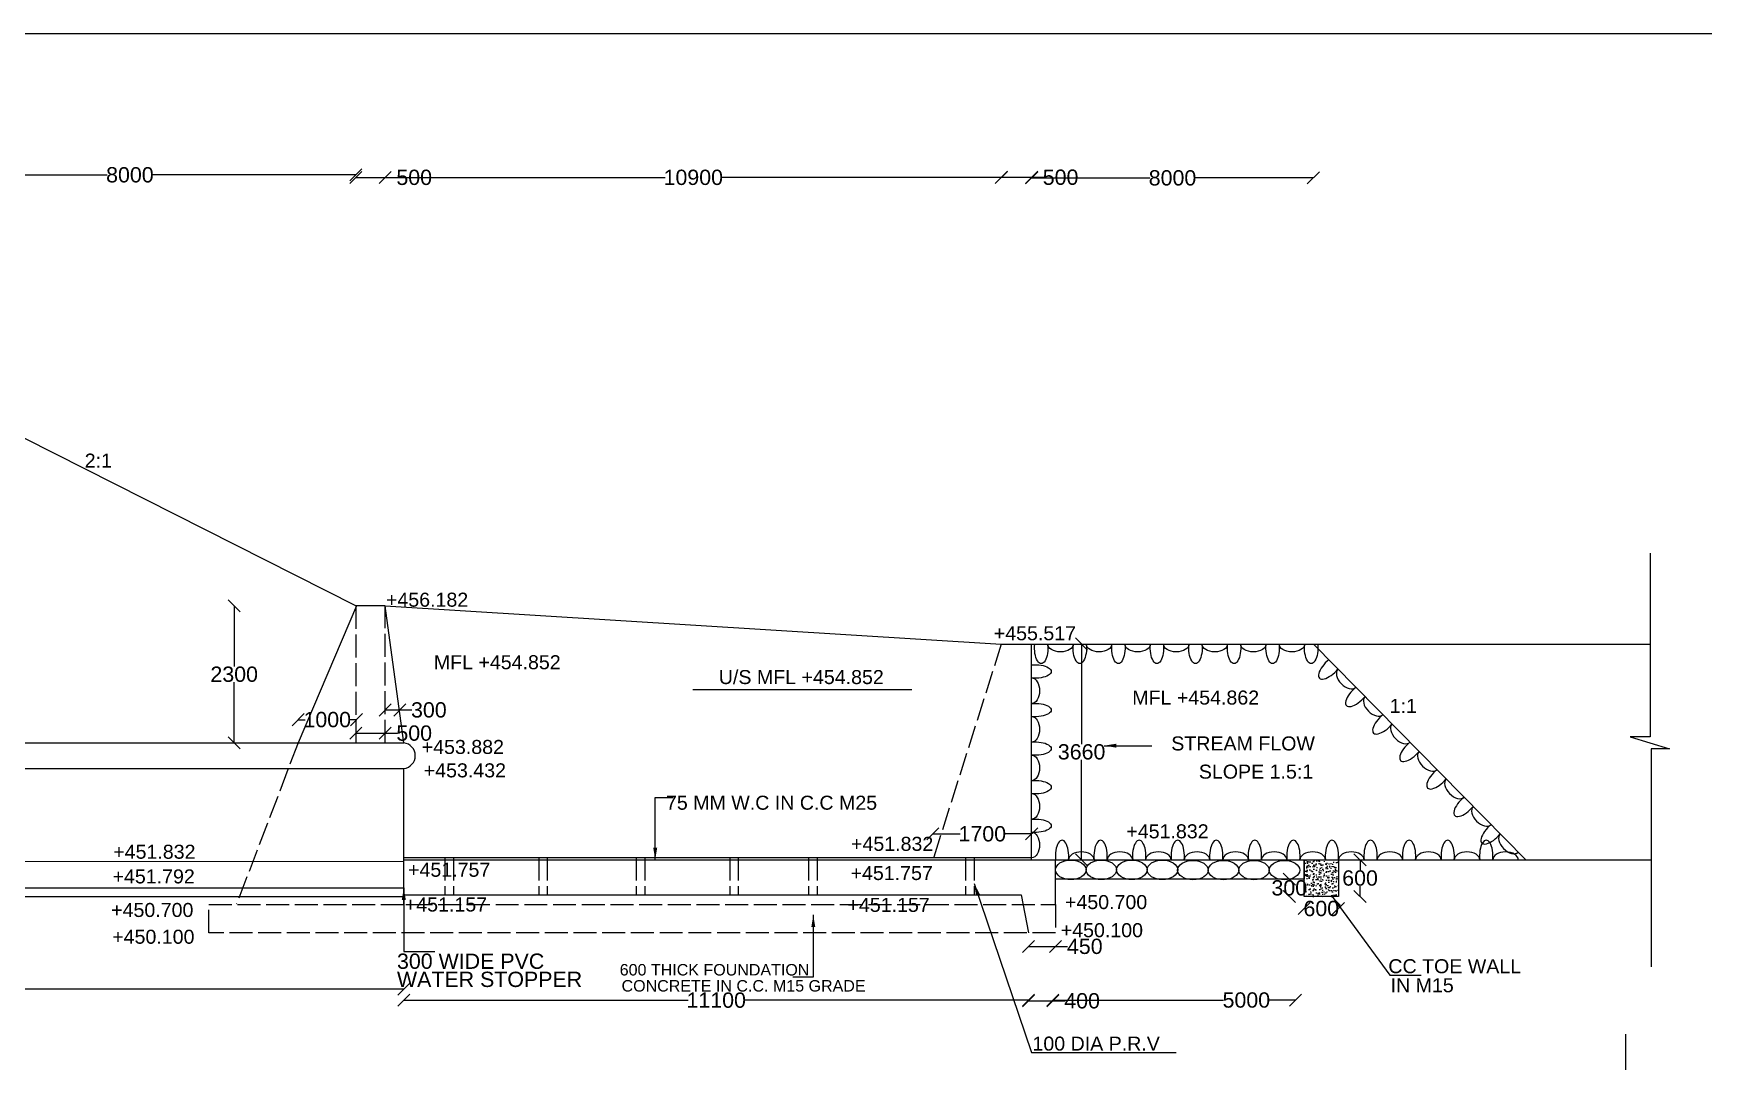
# Model space of a CAD drawing. Header units: millimetres. Extents: x 5124 to 6568637, y 2311 to 91879094.
# Drawn here: x 3671072 to 3684173, y 45949564 to 45957630 of the extents above; entities that cross this region are included whole.
import ezdxf

# ---------------------------------------------------------------- set-up
doc = ezdxf.new("R2010")
doc.units = ezdxf.units.MM
doc.header["$MEASUREMENT"] = 0
doc.linetypes.add('ACAD_ISO02W100', pattern=[15, 12, -3])
for name, color, linetype in [('DIMENSION', 7, 'Continuous'), ('DRAWING', 7, 'Continuous'), ('TEXT', 7, 'Continuous')]:
    doc.layers.add(name, color=color, linetype=linetype)
doc.styles.get("Standard").update_dxf_attribs({"font": 'arial.ttf', "height": 120})
doc.dimstyles.get("Standard").update_dxf_attribs({"dimtxt": 200, "dimasz": 110, "dimexe": 0.18, "dimexo": 0.0625, "dimgap": 0.09, "dimtad": 0, "dimtih": 1, "dimtoh": 1, "dimdec": 0, "dimzin": 0, "dimdsep": 46, "dimtxsty": 'Standard', "dimblk": 'OBLIQUE', "dimcen": 0.09, "dimse1": 1, "dimse2": 1, "dimadec": 0, "dimazin": 0, "dimtfac": 1, "dimtdec": 0, "dimtofl": 0, "dimtmove": 0, "dimatfit": 3, "dimfxl": 1, "dimtolj": 1, "dimtzin": 0, "dimarcsym": 0})

# ---------------------------------------------------------------- blocks, each defined once
blk = doc.blocks.new('_Oblique')
at = {"color": 0, "linetype": 'ByBlock', "lineweight": -2}
blk.add_line((-0.5, -0.5), (0.5, 0.5), dxfattribs=at)
blk = doc.blocks.new('*D103')
at = {"layer": 'Defpoints', "color": 0, "linetype": 'Continuous'}
for p in [(3673602, 45956520), (3670057, 45954930), (3673602, 45953130)]:
    blk.add_point(p, dxfattribs=at)
at = {"layer": 'DIMENSION', "color": 0, "linetype": 'Continuous', "lineweight": -2}
for p, q in [((3670057, 45956520), (3671650, 45956520)), ((3673602, 45956520), (3672008, 45956520))]:
    blk.add_line(p, q, dxfattribs=at)
at = {"layer": 'DIMENSION', "color": 0, "linetype": 'Continuous', "lineweight": -2, "xscale": 95, "yscale": 95, "zscale": 95, "rotation": 180}
blk.add_blockref('_Oblique', (3670057, 45956520), dxfattribs=at)
at = {"layer": 'DIMENSION', "color": 0, "linetype": 'Continuous', "lineweight": -2, "xscale": 95, "yscale": 95, "zscale": 95}
blk.add_blockref('_Oblique', (3673602, 45956520), dxfattribs=at)
at = {"layer": 'DIMENSION', "color": 0, "linetype": 'Continuous', "insert": (3671829, 45956520), "char_height": 120, "attachment_point": 5}
blk.add_mtext('\\A1;8000', dxfattribs=at)
blk = doc.blocks.new('*D104')
at = {"layer": 'Defpoints', "color": 0, "linetype": 'Continuous'}
for p in [(3673832, 45956500), (3673602, 45953130), (3673832, 45953139)]:
    blk.add_point(p, dxfattribs=at)
at = {"layer": 'DIMENSION', "color": 0, "linetype": 'Continuous', "lineweight": -2}
for p, q in [((3673602, 45956500), (3673832, 45956500)), ((3673832, 45956500), (3673927, 45956500))]:
    blk.add_line(p, q, dxfattribs=at)
at = {"layer": 'DIMENSION', "color": 0, "linetype": 'Continuous', "lineweight": -2, "xscale": 95, "yscale": 95, "zscale": 95, "rotation": 180}
blk.add_blockref('_Oblique', (3673602, 45956500), dxfattribs=at)
at = {"layer": 'DIMENSION', "color": 0, "linetype": 'Continuous', "lineweight": -2, "xscale": 95, "yscale": 95, "zscale": 95}
blk.add_blockref('_Oblique', (3673832, 45956500), dxfattribs=at)
at = {"layer": 'DIMENSION', "color": 0, "linetype": 'Continuous', "insert": (3674059, 45956500), "char_height": 120, "attachment_point": 5}
blk.add_mtext('\\A1;500', dxfattribs=at)
blk = doc.blocks.new('*D105')
at = {"layer": 'Defpoints', "color": 0, "linetype": 'Continuous'}
for p in [(3678664, 45956500), (3673832, 45953139), (3678664, 45952840)]:
    blk.add_point(p, dxfattribs=at)
at = {"layer": 'DIMENSION', "color": 0, "linetype": 'Continuous', "lineweight": -2}
for p, q in [((3673832, 45956500), (3676028, 45956500)), ((3678664, 45956500), (3676468, 45956500))]:
    blk.add_line(p, q, dxfattribs=at)
at = {"layer": 'DIMENSION', "color": 0, "linetype": 'Continuous', "lineweight": -2, "xscale": 95, "yscale": 95, "zscale": 95, "rotation": 180}
blk.add_blockref('_Oblique', (3673832, 45956500), dxfattribs=at)
at = {"layer": 'DIMENSION', "color": 0, "linetype": 'Continuous', "lineweight": -2, "xscale": 95, "yscale": 95, "zscale": 95}
blk.add_blockref('_Oblique', (3678664, 45956500), dxfattribs=at)
at = {"layer": 'DIMENSION', "color": 0, "linetype": 'Continuous', "insert": (3676248, 45956500), "char_height": 120, "attachment_point": 5}
blk.add_mtext('\\A1;10900', dxfattribs=at)
blk = doc.blocks.new('*D106')
at = {"layer": 'Defpoints', "color": 0, "linetype": 'Continuous'}
for p in [(3678902, 45956501), (3678664, 45952840), (3678902, 45952840)]:
    blk.add_point(p, dxfattribs=at)
at = {"layer": 'DIMENSION', "color": 0, "linetype": 'Continuous', "lineweight": -2}
for p, q in [((3678664, 45956501), (3678902, 45956501)), ((3678902, 45956501), (3678997, 45956501))]:
    blk.add_line(p, q, dxfattribs=at)
at = {"layer": 'DIMENSION', "color": 0, "linetype": 'Continuous', "lineweight": -2, "xscale": 95, "yscale": 95, "zscale": 95, "rotation": 180}
blk.add_blockref('_Oblique', (3678664, 45956501), dxfattribs=at)
at = {"layer": 'DIMENSION', "color": 0, "linetype": 'Continuous', "lineweight": -2, "xscale": 95, "yscale": 95, "zscale": 95}
blk.add_blockref('_Oblique', (3678902, 45956501), dxfattribs=at)
at = {"layer": 'DIMENSION', "color": 0, "linetype": 'Continuous', "insert": (3679129, 45956501), "char_height": 120, "attachment_point": 5}
blk.add_mtext('\\A1;500', dxfattribs=at)
blk = doc.blocks.new('*D107')
at = {"layer": 'Defpoints', "color": 0, "linetype": 'Continuous'}
for p in [(3681112, 45956496), (3678902, 45952840), (3681112, 45952840)]:
    blk.add_point(p, dxfattribs=at)
at = {"layer": 'DIMENSION', "color": 0, "linetype": 'Continuous', "lineweight": -2}
for p, q in [((3678902, 45956496), (3679828, 45956496)), ((3681112, 45956496), (3680186, 45956496))]:
    blk.add_line(p, q, dxfattribs=at)
at = {"layer": 'DIMENSION', "color": 0, "linetype": 'Continuous', "lineweight": -2, "xscale": 95, "yscale": 95, "zscale": 95, "rotation": 180}
blk.add_blockref('_Oblique', (3678902, 45956496), dxfattribs=at)
at = {"layer": 'DIMENSION', "color": 0, "linetype": 'Continuous', "lineweight": -2, "xscale": 95, "yscale": 95, "zscale": 95}
blk.add_blockref('_Oblique', (3681112, 45956496), dxfattribs=at)
at = {"layer": 'DIMENSION', "color": 0, "linetype": 'Continuous', "insert": (3680007, 45956496), "char_height": 120, "attachment_point": 5}
blk.add_mtext('\\A1;8000', dxfattribs=at)
blk = doc.blocks.new('*D124')
at = {"layer": 'Defpoints', "color": 0, "linetype": 'Continuous'}
for p in [(3673606, 45953139), (3672647, 45952064), (3673606, 45952064)]:
    blk.add_point(p, dxfattribs=at)
at = {"layer": 'DIMENSION', "color": 0, "linetype": 'Continuous', "lineweight": -2}
for p, q in [((3672647, 45953139), (3672647, 45952663)), ((3672647, 45952064), (3672647, 45952540))]:
    blk.add_line(p, q, dxfattribs=at)
at = {"layer": 'DIMENSION', "color": 0, "linetype": 'Continuous', "lineweight": -2, "xscale": 95, "yscale": 95, "zscale": 95}
for p, rotation in [((3672647, 45953139), 90), ((3672647, 45952064), 270)]:
    blk.add_blockref('_Oblique', p, dxfattribs=dict(at, rotation=rotation))
at = {"layer": 'DIMENSION', "color": 0, "linetype": 'Continuous', "insert": (3672647, 45952602), "char_height": 120, "attachment_point": 5}
blk.add_mtext('\\A1;2300', dxfattribs=at)
blk = doc.blocks.new('*D125')
at = {"layer": 'Defpoints', "color": 0, "linetype": 'Continuous'}
for p in [(3673149, 45952246), (3673149, 45952064), (3673606, 45952064)]:
    blk.add_point(p, dxfattribs=at)
at = {"layer": 'DIMENSION', "color": 0, "linetype": 'Continuous', "lineweight": -2}
for p, q in [((3673149, 45952246), (3673204, 45952246)), ((3673606, 45952246), (3673551, 45952246))]:
    blk.add_line(p, q, dxfattribs=at)
at = {"layer": 'DIMENSION', "color": 0, "linetype": 'Continuous', "lineweight": -2, "xscale": 95, "yscale": 95, "zscale": 95, "rotation": 180}
blk.add_blockref('_Oblique', (3673149, 45952246), dxfattribs=at)
at = {"layer": 'DIMENSION', "color": 0, "linetype": 'Continuous', "lineweight": -2, "xscale": 95, "yscale": 95, "zscale": 95}
blk.add_blockref('_Oblique', (3673606, 45952246), dxfattribs=at)
at = {"layer": 'DIMENSION', "color": 0, "linetype": 'Continuous', "insert": (3673377, 45952246), "char_height": 120, "attachment_point": 5}
blk.add_mtext('\\A1;1000', dxfattribs=at)
blk = doc.blocks.new('*D126')
at = {"layer": 'Defpoints', "color": 0, "linetype": 'Continuous'}
for p in [(3673602, 45952064), (3673832, 45952140), (3673832, 45952064)]:
    blk.add_point(p, dxfattribs=at)
at = {"layer": 'DIMENSION', "color": 0, "linetype": 'Continuous', "lineweight": -2}
for p, q in [((3673602, 45952140), (3673832, 45952140)), ((3673832, 45952140), (3673927, 45952140))]:
    blk.add_line(p, q, dxfattribs=at)
at = {"layer": 'DIMENSION', "color": 0, "linetype": 'Continuous', "lineweight": -2, "xscale": 95, "yscale": 95, "zscale": 95, "rotation": 180}
blk.add_blockref('_Oblique', (3673602, 45952140), dxfattribs=at)
at = {"layer": 'DIMENSION', "color": 0, "linetype": 'Continuous', "lineweight": -2, "xscale": 95, "yscale": 95, "zscale": 95}
blk.add_blockref('_Oblique', (3673832, 45952140), dxfattribs=at)
at = {"layer": 'DIMENSION', "color": 0, "linetype": 'Continuous', "insert": (3674059, 45952140), "char_height": 120, "attachment_point": 5}
blk.add_mtext('\\A1;500', dxfattribs=at)
blk = doc.blocks.new('*D127')
at = {"layer": 'Defpoints', "color": 0, "linetype": 'Continuous'}
for p in [(3673946, 45952322), (3673832, 45952298), (3673946, 45952296)]:
    blk.add_point(p, dxfattribs=at)
at = {"layer": 'DIMENSION', "color": 0, "linetype": 'Continuous', "lineweight": -2}
for p, q in [((3673832, 45952322), (3673946, 45952322)), ((3673946, 45952322), (3674041, 45952322))]:
    blk.add_line(p, q, dxfattribs=at)
at = {"layer": 'DIMENSION', "color": 0, "linetype": 'Continuous', "lineweight": -2, "xscale": 95, "yscale": 95, "zscale": 95, "rotation": 180}
blk.add_blockref('_Oblique', (3673832, 45952322), dxfattribs=at)
at = {"layer": 'DIMENSION', "color": 0, "linetype": 'Continuous', "lineweight": -2, "xscale": 95, "yscale": 95, "zscale": 95}
blk.add_blockref('_Oblique', (3673946, 45952322), dxfattribs=at)
at = {"layer": 'DIMENSION', "color": 0, "linetype": 'Continuous', "insert": (3674174, 45952322), "char_height": 120, "attachment_point": 5}
blk.add_mtext('\\A1;300', dxfattribs=at)
blk = doc.blocks.new('*D128')
at = {"layer": 'Defpoints', "color": 0, "linetype": 'Continuous'}
for p in [(3678902, 45951350), (3678127, 45951146), (3678902, 45951146)]:
    blk.add_point(p, dxfattribs=at)
at = {"layer": 'DIMENSION', "color": 0, "linetype": 'Continuous', "lineweight": -2}
for p, q in [((3678127, 45951350), (3678341, 45951350)), ((3678902, 45951350), (3678688, 45951350))]:
    blk.add_line(p, q, dxfattribs=at)
at = {"layer": 'DIMENSION', "color": 0, "linetype": 'Continuous', "lineweight": -2, "xscale": 95, "yscale": 95, "zscale": 95, "rotation": 180}
blk.add_blockref('_Oblique', (3678127, 45951350), dxfattribs=at)
at = {"layer": 'DIMENSION', "color": 0, "linetype": 'Continuous', "lineweight": -2, "xscale": 95, "yscale": 95, "zscale": 95}
blk.add_blockref('_Oblique', (3678902, 45951350), dxfattribs=at)
at = {"layer": 'DIMENSION', "color": 0, "linetype": 'Continuous', "insert": (3678515, 45951350), "char_height": 120, "attachment_point": 5}
blk.add_mtext('\\A1;1700', dxfattribs=at)
blk = doc.blocks.new('*D129')
at = {"layer": 'Defpoints', "color": 0, "linetype": 'Continuous'}
for p in [(3678878, 45950574), (3679090, 45950574), (3679090, 45950467)]:
    blk.add_point(p, dxfattribs=at)
at = {"layer": 'DIMENSION', "color": 0, "linetype": 'Continuous', "lineweight": -2}
for p, q in [((3678878, 45950467), (3679090, 45950467)), ((3679090, 45950467), (3679184, 45950467))]:
    blk.add_line(p, q, dxfattribs=at)
at = {"layer": 'DIMENSION', "color": 0, "linetype": 'Continuous', "lineweight": -2, "xscale": 95, "yscale": 95, "zscale": 95, "rotation": 180}
blk.add_blockref('_Oblique', (3678878, 45950467), dxfattribs=at)
at = {"layer": 'DIMENSION', "color": 0, "linetype": 'Continuous', "lineweight": -2, "xscale": 95, "yscale": 95, "zscale": 95}
blk.add_blockref('_Oblique', (3679090, 45950467), dxfattribs=at)
at = {"layer": 'DIMENSION', "color": 0, "linetype": 'Continuous', "insert": (3679319, 45950467), "char_height": 120, "attachment_point": 5}
blk.add_mtext('\\A1;450', dxfattribs=at)
blk = doc.blocks.new('*D130')
at = {"layer": 'Defpoints', "color": 0, "linetype": 'Continuous'}
for p in [(3645564, 45950808), (3673978, 45950796), (3673978, 45950132)]:
    blk.add_point(p, dxfattribs=at)
at = {"layer": 'DIMENSION', "color": 0, "linetype": 'Continuous', "lineweight": -2}
for p, q in [((3645564, 45950132), (3659545, 45950132)), ((3673978, 45950132), (3659997, 45950132))]:
    blk.add_line(p, q, dxfattribs=at)
at = {"layer": 'DIMENSION', "color": 0, "linetype": 'Continuous', "lineweight": -2, "xscale": 95, "yscale": 95, "zscale": 95, "rotation": 180}
blk.add_blockref('_Oblique', (3645564, 45950132), dxfattribs=at)
at = {"layer": 'DIMENSION', "color": 0, "linetype": 'Continuous', "lineweight": -2, "xscale": 95, "yscale": 95, "zscale": 95}
blk.add_blockref('_Oblique', (3673978, 45950132), dxfattribs=at)
at = {"layer": 'DIMENSION', "color": 0, "linetype": 'Continuous', "insert": (3659771, 45950132), "char_height": 120, "attachment_point": 5}
blk.add_mtext('\\A1;64000', dxfattribs=at)
blk = doc.blocks.new('*D131')
at = {"layer": 'Defpoints', "color": 0, "linetype": 'Continuous'}
for p in [(3673978, 45950796), (3678878, 45950574), (3678878, 45950045)]:
    blk.add_point(p, dxfattribs=at)
at = {"layer": 'DIMENSION', "color": 0, "linetype": 'Continuous', "lineweight": -2}
for p, q in [((3673978, 45950045), (3676208, 45950045)), ((3678878, 45950045), (3676648, 45950045))]:
    blk.add_line(p, q, dxfattribs=at)
at = {"layer": 'DIMENSION', "color": 0, "linetype": 'Continuous', "lineweight": -2, "xscale": 95, "yscale": 95, "zscale": 95, "rotation": 180}
blk.add_blockref('_Oblique', (3673978, 45950045), dxfattribs=at)
at = {"layer": 'DIMENSION', "color": 0, "linetype": 'Continuous', "lineweight": -2, "xscale": 95, "yscale": 95, "zscale": 95}
blk.add_blockref('_Oblique', (3678878, 45950045), dxfattribs=at)
at = {"layer": 'DIMENSION', "color": 0, "linetype": 'Continuous', "insert": (3676428, 45950045), "char_height": 120, "attachment_point": 5}
blk.add_mtext('\\A1;11100', dxfattribs=at)
blk = doc.blocks.new('*D132')
at = {"layer": 'Defpoints', "color": 0, "linetype": 'Continuous'}
for p in [(3678878, 45950045), (3679068, 45950045), (3679068, 45950040)]:
    blk.add_point(p, dxfattribs=at)
at = {"layer": 'DIMENSION', "color": 0, "linetype": 'Continuous', "lineweight": -2}
for p, q in [((3678878, 45950040), (3679068, 45950040)), ((3679068, 45950040), (3679164, 45950040))]:
    blk.add_line(p, q, dxfattribs=at)
at = {"layer": 'DIMENSION', "color": 0, "linetype": 'Continuous', "lineweight": -2, "xscale": 95, "yscale": 95, "zscale": 95, "rotation": 180}
blk.add_blockref('_Oblique', (3678878, 45950040), dxfattribs=at)
at = {"layer": 'DIMENSION', "color": 0, "linetype": 'Continuous', "lineweight": -2, "xscale": 95, "yscale": 95, "zscale": 95}
blk.add_blockref('_Oblique', (3679068, 45950040), dxfattribs=at)
at = {"layer": 'DIMENSION', "color": 0, "linetype": 'Continuous', "insert": (3679298, 45950040), "char_height": 120, "attachment_point": 5}
blk.add_mtext('\\A1;400', dxfattribs=at)
blk = doc.blocks.new('*D133')
at = {"layer": 'Defpoints', "color": 0, "linetype": 'Continuous'}
for p in [(3679068, 45950040), (3680972, 45950046), (3680972, 45950040)]:
    blk.add_point(p, dxfattribs=at)
at = {"layer": 'DIMENSION', "color": 0, "linetype": 'Continuous', "lineweight": -2}
for p, q in [((3679068, 45950046), (3680407, 45950046)), ((3680972, 45950046), (3680765, 45950046))]:
    blk.add_line(p, q, dxfattribs=at)
at = {"layer": 'DIMENSION', "color": 0, "linetype": 'Continuous', "lineweight": -2, "xscale": 95, "yscale": 95, "zscale": 95, "rotation": 180}
blk.add_blockref('_Oblique', (3679068, 45950046), dxfattribs=at)
at = {"layer": 'DIMENSION', "color": 0, "linetype": 'Continuous', "lineweight": -2, "xscale": 95, "yscale": 95, "zscale": 95}
blk.add_blockref('_Oblique', (3680972, 45950046), dxfattribs=at)
at = {"layer": 'DIMENSION', "color": 0, "linetype": 'Continuous', "insert": (3680586, 45950046), "char_height": 120, "attachment_point": 5}
blk.add_mtext('\\A1;5000', dxfattribs=at)
blk = doc.blocks.new('*D134')
at = {"layer": 'Defpoints', "color": 0, "linetype": 'Continuous'}
for p in [(3681040, 45950994), (3680923, 45950859), (3681040, 45950859)]:
    blk.add_point(p, dxfattribs=at)
at = {"layer": 'DIMENSION', "color": 0, "linetype": 'Continuous', "lineweight": -2}
for p, q in [((3680923, 45950994), (3680923, 45950988)), ((3680923, 45950859), (3680923, 45950865))]:
    blk.add_line(p, q, dxfattribs=at)
at = {"layer": 'DIMENSION', "color": 0, "linetype": 'Continuous', "lineweight": -2, "xscale": 95, "yscale": 95, "zscale": 95}
for p, rotation in [((3680923, 45950994), 90), ((3680923, 45950859), 270)]:
    blk.add_blockref('_Oblique', p, dxfattribs=dict(at, rotation=rotation))
at = {"layer": 'DIMENSION', "color": 0, "linetype": 'Continuous', "insert": (3680923, 45950926), "char_height": 120, "attachment_point": 5}
blk.add_mtext('\\A1;300', dxfattribs=at)
blk = doc.blocks.new('*D135')
at = {"layer": 'Defpoints', "color": 0, "linetype": 'Continuous'}
for p in [(3681309, 45951146), (3681309, 45950859), (3681478, 45950859)]:
    blk.add_point(p, dxfattribs=at)
at = {"layer": 'DIMENSION', "color": 0, "linetype": 'Continuous', "lineweight": -2}
for p, q in [((3681478, 45951146), (3681478, 45951064)), ((3681478, 45950859), (3681478, 45950941))]:
    blk.add_line(p, q, dxfattribs=at)
at = {"layer": 'DIMENSION', "color": 0, "linetype": 'Continuous', "lineweight": -2, "xscale": 95, "yscale": 95, "zscale": 95}
for p, rotation in [((3681478, 45951146), 90), ((3681478, 45950859), 270)]:
    blk.add_blockref('_Oblique', p, dxfattribs=dict(at, rotation=rotation))
at = {"layer": 'DIMENSION', "color": 0, "linetype": 'Continuous', "insert": (3681478, 45951003), "char_height": 120, "attachment_point": 5}
blk.add_mtext('\\A1;600', dxfattribs=at)
blk = doc.blocks.new('*D136')
at = {"layer": 'Defpoints', "color": 0, "linetype": 'Continuous'}
for p in [(3681040, 45950859), (3681308, 45950859), (3681308, 45950764)]:
    blk.add_point(p, dxfattribs=at)
at = {"layer": 'DIMENSION', "color": 0, "linetype": 'Continuous', "lineweight": -2}
for p, q in [((3681040, 45950764), (3681042, 45950764)), ((3681308, 45950764), (3681307, 45950764))]:
    blk.add_line(p, q, dxfattribs=at)
at = {"layer": 'DIMENSION', "color": 0, "linetype": 'Continuous', "lineweight": -2, "xscale": 95, "yscale": 95, "zscale": 95, "rotation": 180}
blk.add_blockref('_Oblique', (3681040, 45950764), dxfattribs=at)
at = {"layer": 'DIMENSION', "color": 0, "linetype": 'Continuous', "lineweight": -2, "xscale": 95, "yscale": 95, "zscale": 95}
blk.add_blockref('_Oblique', (3681308, 45950764), dxfattribs=at)
at = {"layer": 'DIMENSION', "color": 0, "linetype": 'Continuous', "insert": (3681174, 45950764), "char_height": 120, "attachment_point": 5}
blk.add_mtext('\\A1;600', dxfattribs=at)
blk = doc.blocks.new('*D137')
at = {"layer": 'Defpoints', "color": 0, "linetype": 'Continuous'}
for p in [(3679164, 45952840), (3679164, 45951146), (3679294, 45951146)]:
    blk.add_point(p, dxfattribs=at)
at = {"layer": 'DIMENSION', "color": 0, "linetype": 'Continuous', "lineweight": -2}
for p, q in [((3679294, 45952840), (3679294, 45952054)), ((3679294, 45951146), (3679294, 45951932))]:
    blk.add_line(p, q, dxfattribs=at)
at = {"layer": 'DIMENSION', "color": 0, "linetype": 'Continuous', "lineweight": -2, "xscale": 95, "yscale": 95, "zscale": 95}
for p, rotation in [((3679294, 45952840), 90), ((3679294, 45951146), 270)]:
    blk.add_blockref('_Oblique', p, dxfattribs=dict(at, rotation=rotation))
at = {"layer": 'DIMENSION', "color": 0, "linetype": 'Continuous', "insert": (3679294, 45951993), "char_height": 120, "attachment_point": 5}
blk.add_mtext('\\A1;3660', dxfattribs=at)

msp = doc.modelspace()

# ---------------------------------------------------------------- hatches: boundary and pattern name
at = {"layer": 'DRAWING', "linetype": 'Continuous'}
h = msp.add_hatch(dxfattribs=at)
h.set_pattern_fill('AR-CONC', color=256, scale=10, style=0)
h.set_pattern_definition([(50, (0, 0), (71.72601826, -6.2752135), [7.5, -82.5]), (355, (0, 0), (-13.87513336, 75.21921337), [6, -66]), (100.4514, (5.98, -0.52), (57.85093817, 68.94395421), [6.374019, -70.1142112]), (46.1842, (0, 20), (106.72410486, -16.55190143), [11.25, -123.75]), (96.6356, (8.89, 18.62), (93.46627055, 97.4117871), [9.5610288, -105.1713]), (351.1842, (0, 20), (93.46619451, 97.4118601), [9, -99]), (21, (10, 15), (59.69070521, -40.26188907), [7.5, -82.5]), (326, (10, 15), (24.33153319, 72.5150045), [6, -66]), (71.4514, (14.974, 11.645), (84.02226286, 32.25304967), [6.374019, -70.1142112]), (37.5, (0, 0), (1.215985532, 33.289385383), [0, -65.2, 0, -67, 0, -66.25]), (7.5, (0, 0), (26.306953744, 39.441171188), [0, -38.2, 0, -63.7, 0, -25.25]), (327.5, (-22.3, 0), (53.382243617, -2.255487173), [0, -25, 0, -78, 0, -103.5]), (317.5, (-32.3, 0), (58.318616934, 10.010498233), [0, -32.5, 0, -51.8, 0, -73.5])])
h.paths.add_polyline_path([(3681308.5, 45951146.5), (3681040.5, 45951146.5), (3681040.5, 45950859), (3681308.5, 45950859)])

# ---------------------------------------------------------------- linework, layer by layer
at = {"layer": 'DIMENSION', "linetype": 'Continuous'}
msp.add_lwpolyline([(3676245.5, 45952481.5), (3677962.5, 45952481.5)], dxfattribs=at)
at = {"layer": 'DRAWING', "linetype": 'Continuous'}
for points in [[(3634331, 45957630), (3691787, 45957630), (3691787, 45927593.5), (3634331, 45927593.5)], [(3679089.5, 45951146.5), (3681040.5, 45951146.5), (3681040.5, 45950994), (3679089.5, 45950994)], [(3681040.5, 45951146.5), (3681308.5, 45951146.5), (3681308.5, 45950859), (3681040.5, 45950859)]]:
    msp.add_lwpolyline(points, close=True, dxfattribs=at)
for points in [[(3673601.5, 45953139), (3670057, 45954930)], [(3683754, 45953551), (3683754, 45952112.5), (3683597.5, 45952112.5), (3683904.5, 45952017.5), (3683762, 45952017.5), (3683762, 45950307.5)], [(3673832, 45953139), (3673605.5, 45953139), (3673149, 45952064)], [(3673977.5, 45952064), (3673832, 45953139)], [(3673832, 45953139), (3678664, 45952839.5), (3683752.5, 45952839.5)], [(3678902, 45951146.5), (3678902, 45952839.5)], [(3681112, 45952839.5), (3682777.5, 45951146.5)], [(3660416.5, 45952064), (3671373.1, 45952064)], [(3671373.1, 45952064), (3673977.5, 45952064)], [(3660416.5, 45951863), (3671373.1, 45951863)], [(3671373.1, 45951863), (3673977.5, 45951863)], [(3673977.5, 45950796), (3673977.5, 45951863)], [(3673977.5, 45951165.5), (3678902, 45951165.5)], [(3673977.5, 45951145.5), (3679089.5, 45951146.5)], [(3679089.5, 45950796), (3679089.5, 45951146.5)], [(3681308.5, 45951146.5), (3683758.5, 45951146.5)], [(3660416.5, 45950927.5), (3671373.1, 45950927.5)], [(3671373.1, 45950927.5), (3673977.5, 45950927.5)], [(3673977.5, 45950872.5), (3678820, 45950872.5), (3678878.5, 45950574.5)], [(3660416.5, 45950857.5), (3671373.1, 45950857.5)], [(3671373.1, 45950857.5), (3673977.5, 45950857.5)], [(3683563, 45944972), (3683563, 45949780)]]:
    msp.add_lwpolyline(points, dxfattribs=at)
at = {"layer": 'DRAWING', "linetype": 'ACAD_ISO02W100', "ltscale": 15}
for points in [[(3673832, 45953139), (3673601.5, 45953139), (3673601.5, 45952064), (3673832, 45952064)], [(3672448, 45950796), (3679089.5, 45950796), (3679089.5, 45950574.5), (3672448, 45950574.5)]]:
    msp.add_lwpolyline(points, close=True, dxfattribs=at)
for points in [[(3678664, 45952839.5), (3678127.5, 45951146.3)], [(3673149, 45952064), (3672666, 45950800.5)], [(3674299.5, 45951165.5), (3674299.5, 45950872.5)], [(3674366.5, 45951165.5), (3674366.5, 45950872.5)], [(3675036, 45951165.5), (3675036, 45950872.5)], [(3675103, 45951165.5), (3675103, 45950872.5)], [(3675800, 45951165.5), (3675800, 45950872.5)], [(3675867, 45951165.5), (3675867, 45950872.5)], [(3676533.5, 45951165.5), (3676533.5, 45950872.5)], [(3676600.5, 45951165.5), (3676600.5, 45950872.5)], [(3677152.5, 45951165.5), (3677152.5, 45950872.5)], [(3677219.5, 45951165.5), (3677219.5, 45950872.5)], [(3678383.5, 45951165.5), (3678383.5, 45950872.5)], [(3678450.5, 45951165.5), (3678450.5, 45950872.5)]]:
    msp.add_lwpolyline(points, dxfattribs=at)
at = {"layer": 'DRAWING', "linetype": 'Continuous', "const_width": 10}
for points in [[(3660416.5, 45951133.5), (3671373.1, 45951133.5)], [(3671373.1, 45951133.5), (3673977.5, 45951133.5)]]:
    msp.add_lwpolyline(points, dxfattribs=at)
at = {"layer": 'DRAWING', "linetype": 'Continuous'}
msp.add_arc((3673966.4, 45951963.5), 101.1, 276.30969, 83.69031, dxfattribs=at)
at = {"layer": 'DRAWING', "extrusion": (0, 0, -1)}
for centre, major_axis, ratio, start_param, end_param in [((3678977.4, 45952810), (0, -124), 0.4233871, 4.4721825, 8.0941882), ((3679128.6, 45952839.5), (-100.3, 0), 0.6159741, 3.1415927, 6.2831853), ((3679279.9, 45952810), (0, -124), 0.4233871, 4.4721825, 8.0941882), ((3679431.1, 45952839.5), (-100.3, 0), 0.6159741, 3.1415927, 6.2831853), ((3679582.4, 45952810), (0, -124), 0.4233871, 4.4721825, 8.0941882), ((3679733.6, 45952839.5), (-100.3, 0), 0.6159741, 3.1415927, 6.2831853), ((3679884.9, 45952810), (0, -124), 0.4233871, 4.4721825, 8.0941882), ((3680036.1, 45952839.5), (-100.3, 0), 0.6159741, 3.1415927, 6.2831853), ((3680187.3, 45952810), (0, -124), 0.4233871, 4.4721825, 8.0941882), ((3680338.6, 45952839.5), (-100.3, 0), 0.6159741, 3.1415927, 6.2831853), ((3680489.8, 45952810), (0, -124), 0.4233871, 4.4721825, 8.0941882), ((3680641.1, 45952839.5), (-100.3, 0), 0.6159741, 3.1415927, 6.2831853), ((3680792.3, 45952810), (0, -124), 0.4233871, 4.4721825, 8.0941882), ((3680943.6, 45952839.5), (-100.3, 0), 0.6159741, 3.1415927, 6.2831853), ((3681094.8, 45952810), (0, -124), 0.4233871, 4.4721825, 8.0941882), ((3678931.5, 45952624), (124, 0), 0.4233871, 4.4721825, 8.0941882), ((3678902, 45952472.8), (0, -100.3), 0.6159741, 3.1415927, 6.2831853), ((3678931.5, 45952321.5), (124, 0), 0.4233871, 4.4721825, 8.0941882), ((3678902, 45952170.3), (0, -100.3), 0.6159741, 3.1415927, 6.2831853), ((3678931.5, 45952019), (124, 0), 0.4233871, 4.4721825, 8.0941882), ((3678902, 45951867.8), (0, -100.3), 0.6159741, 3.1415927, 6.2831853), ((3678931.5, 45951716.5), (124, 0), 0.4233871, 4.4721825, 8.0941882), ((3678902, 45951565.3), (0, -100.3), 0.6159741, 3.1415927, 6.2831853), ((3678931.5, 45951414), (124, 0), 0.4233871, 4.4721825, 8.0941882), ((3678902, 45951262.8), (0, -100.3), 0.6159741, 3.1415927, 6.2831853)]:
    msp.add_ellipse(centre, major_axis=major_axis, ratio=ratio, start_param=start_param, end_param=end_param, dxfattribs=at)
at = {"layer": 'DRAWING'}
for centre, major_axis, ratio, start_param, end_param in [((3681248.1, 45952659.1), (-88.4, -87), 0.4233871, 4.4721825, 8.0941882), ((3681248.1, 45952659.1), (-88.4, -87), 0.4233871, 4.4721825, 8.0941882), ((3681375.2, 45952571.9), (70.3, -71.5), 0.6159741, 3.1415927, 6.2831853), ((3681375.2, 45952571.9), (70.3, -71.5), 0.6159741, 3.1415927, 6.2831853), ((3681460.2, 45952443.4), (-88.4, -87), 0.4233871, 4.4721825, 8.0941882), ((3681460.2, 45952443.4), (-88.4, -87), 0.4233871, 4.4721825, 8.0941882), ((3681587.3, 45952356.3), (70.3, -71.5), 0.6159741, 3.1415927, 6.2831853), ((3681587.3, 45952356.3), (70.3, -71.5), 0.6159741, 3.1415927, 6.2831853), ((3681672.4, 45952227.8), (-88.4, -87), 0.4233871, 4.4721825, 8.0941882), ((3681672.4, 45952227.8), (-88.4, -87), 0.4233871, 4.4721825, 8.0941882), ((3681799.5, 45952140.7), (70.3, -71.5), 0.6159741, 3.1415927, 6.2831853), ((3681799.5, 45952140.7), (70.3, -71.5), 0.6159741, 3.1415927, 6.2831853), ((3681884.5, 45952012.2), (-88.4, -87), 0.4233871, 4.4721825, 8.0941882), ((3681884.5, 45952012.2), (-88.4, -87), 0.4233871, 4.4721825, 8.0941882), ((3682011.6, 45951925), (70.3, -71.5), 0.6159741, 3.1415927, 6.2831853), ((3682011.6, 45951925), (70.3, -71.5), 0.6159741, 3.1415927, 6.2831853), ((3682096.7, 45951796.5), (-88.4, -87), 0.4233871, 4.4721825, 8.0941882), ((3682096.7, 45951796.5), (-88.4, -87), 0.4233871, 4.4721825, 8.0941882), ((3682223.8, 45951709.4), (70.3, -71.5), 0.6159741, 3.1415927, 6.2831853), ((3682223.8, 45951709.4), (70.3, -71.5), 0.6159741, 3.1415927, 6.2831853), ((3682308.8, 45951580.9), (-88.4, -87), 0.4233871, 4.4721825, 8.0941882), ((3682435.9, 45951493.8), (70.3, -71.5), 0.6159741, 3.1415927, 6.2831853), ((3682435.9, 45951493.8), (70.3, -71.5), 0.6159741, 3.1415927, 6.2831853), ((3682520.9, 45951365.2), (-88.4, -87), 0.4233871, 4.4721825, 8.0941882), ((3682520.9, 45951365.2), (-88.4, -87), 0.4233871, 4.4721825, 8.0941882), ((3679140.5, 45951176), (0, 124), 0.4233871, 4.4721825, 8.0941882), ((3679443, 45951176), (0, 124), 0.4233871, 4.4721825, 8.0941882), ((3679745.5, 45951176), (0, 124), 0.4233871, 4.4721825, 8.0941882), ((3680048, 45951176), (0, 124), 0.4233871, 4.4721825, 8.0941882), ((3680350.5, 45951176), (0, 124), 0.4233871, 4.4721825, 8.0941882), ((3680653, 45951176), (0, 124), 0.4233871, 4.4721825, 8.0941882), ((3680955.4, 45951176), (0, 124), 0.4233871, 4.4721825, 8.0941882), ((3681257.9, 45951176), (0, 124), 0.4233871, 4.4721825, 8.0941882), ((3681560.4, 45951176), (0, 124), 0.4233871, 4.4721825, 8.0941882), ((3681862.9, 45951176), (0, 124), 0.4233871, 4.4721825, 8.0941882), ((3682165.4, 45951176), (0, 124), 0.4233871, 4.4721825, 8.0941882), ((3682467.9, 45951176), (0, 124), 0.4233871, 4.4721825, 8.0941882), ((3682648, 45951278.1), (70.3, -71.5), 0.6159741, 3.1415927, 6.2831853), ((3682648, 45951278.1), (70.3, -71.5), 0.6159741, 3.1415927, 6.2831853), ((3679291.7, 45951146.5), (-100.3, 0), 0.6159741, 3.1415927, 6.2831853), ((3679594.2, 45951146.5), (-100.3, 0), 0.6159741, 3.1415927, 6.2831853), ((3679896.7, 45951146.5), (-100.3, 0), 0.6159741, 3.1415927, 6.2831853), ((3680199.2, 45951146.5), (-100.3, 0), 0.6159741, 3.1415927, 6.2831853), ((3680501.7, 45951146.5), (-100.3, 0), 0.6159741, 3.1415927, 6.2831853), ((3680804.2, 45951146.5), (-100.3, 0), 0.6159741, 3.1415927, 6.2831853), ((3681106.7, 45951146.5), (-100.3, 0), 0.6159741, 3.1415927, 6.2831853), ((3681409.2, 45951146.5), (-100.3, 0), 0.6159741, 3.1415927, 6.2831853), ((3681711.7, 45951146.5), (-100.3, 0), 0.6159741, 3.1415927, 6.2831853), ((3682014.2, 45951146.5), (-100.3, 0), 0.6159741, 3.1415927, 6.2831853), ((3682316.7, 45951146.5), (-100.3, 0), 0.6159741, 3.1415927, 6.2831853), ((3682619.2, 45951146.5), (-100.3, 0), 0.6159741, 3.1415927, 6.2831853)]:
    msp.add_ellipse(centre, major_axis=major_axis, ratio=ratio, start_param=start_param, end_param=end_param, dxfattribs=at)
for centre in [(3679209.2, 45951068), (3679448.7, 45951068), (3679688.2, 45951068), (3679927.7, 45951068), (3680167.2, 45951065.7), (3680406.7, 45951065.7), (3680646.2, 45951065.7), (3680885.7, 45951065.7)]:
    msp.add_ellipse(centre, major_axis=(119.8, 0), ratio=0.6354493, dxfattribs=at)

# ---------------------------------------------------------------- texts
at = {"layer": 'TEXT'}
for s, height, p in [('2:1', 110, (3671474.4, 45954223.6)), (' +456.182', 110, (3673794.8, 45953132.3)), (' +455.517', 110, (3678562.5, 45952869.3)), ('MFL +454.852', 110, (3674212.8, 45952641.8)), ('U/S MFL +454.852', 110, (3676448.3, 45952525.3)), ('MFL +454.862', 110, (3679691.3, 45952364.5)), ('1:1', 110, (3681710.3, 45952298.8)), ('+453.882', 110, (3674117.9, 45951977)), ('STREAM FLOW', 110, (3679997.2, 45952004.5)), ('+453.432', 110, (3674133.8, 45951793.5)), ('SLOPE 1.5:1', 110, (3680213.6, 45951783.3)), ('+451.832', 110, (3679645, 45951315.1)), ('+451.832', 110, (3671698.3, 45951154.9)), ('+451.832', 110, (3677485.3, 45951217)), ('+451.792', 110, (3671692.9, 45950961.5)), ('+451.757', 110, (3674010.8, 45951013.4)), ('+451.757', 110, (3677481.9, 45950988)), ('+450.700', 110, (3679163.5, 45950760.1)), ('+450.700', 110, (3671681.9, 45950698.1)), ('+451.157', 110, (3673985.4, 45950741)), ('+451.157', 110, (3677457.5, 45950738.1)), ('+450.100', 110, (3679130.4, 45950539.6)), ('+450.100', 110, (3671690.3, 45950488.1)), ('CC TOE WALL', 110, (3681700.1, 45950257)), (' WATER STOPPER  ', 120, (3673877.1, 45950148.8)), ('600 THICK FOUNDATION', 90, (3675671, 45950239)), ('IN M15', 110, (3681717.5, 45950107.3)), ('CONCRETE IN C.C. M15 GRADE', 90, (3675685.5, 45950112.9)), ('100 DIA P.R.V', 110, (3678908.6, 45949649.7))]:
    msp.add_text(s, height=height, dxfattribs=at).set_placement(p)
at = {"layer": 'TEXT', "attachment_point": 1}
for s, insert, char_height, width in [('75 MM W.C IN C.C M25', (3676033.9, 45951649.6), 110, 1785.632), ('300 WIDE PVC', (3673924, 45950411.2), 120, 1450.704)]:
    msp.add_mtext(s, dxfattribs=dict(at, insert=insert, char_height=char_height, width=width))

# ---------------------------------------------------------------- dimensions: what is measured, and where the dimension line sits
at = {"layer": 'DIMENSION', "linetype": 'Continuous'}
for base, p1, p2, text, picture, middle in [((3673601.5, 45956519.5), (3670057, 45954930), (3673601.5, 45953129.6), '8000', '*D103', (3671829.2, 45956519.5)), ((3673832, 45956499.5), (3673601.5, 45953129.6), (3673832, 45953139), '500', '*D104', (3674059.5, 45956499.5)), ((3678664, 45956500.5), (3673832, 45953139), (3678664, 45952839.5), '10900', '*D105', (3676248, 45956500.5)), ((3678902, 45956501), (3678664, 45952839.5), (3678902, 45952839.5), '500', '*D106', (3679129.4, 45956501)), ((3681112, 45956496.5), (3678902, 45952839.5), (3681112, 45952839.5), '8000', '*D107', (3680007, 45956496.5)), ((3673149, 45952246), (3673605.5, 45952064), (3673149, 45952064), '1000', '*D125', (3673377.2, 45952246)), ((3673946.1, 45952321.5), (3673832, 45952298), (3673946.1, 45952295.9), '300', '*D127', (3674173.5, 45952321.5)), ((3673832, 45952140), (3673601.5, 45952064), (3673832, 45952064), '500', '*D126', (3674059.5, 45952140)), ((3678902, 45951350), (3678127.5, 45951146.3), (3678902, 45951146.3), '1700', '*D128', (3678514.7, 45951350)), ((3673977.5, 45950132.5), (3645564, 45950808.5), (3673977.5, 45950796), '64000', '*D130', (3659770.8, 45950132.5)), ((3678878.5, 45950045), (3673977.5, 45950796), (3678878.5, 45950574.5), '11100', '*D131', (3676428, 45950045)), ((3681308.5, 45950764), (3681040.5, 45950859), (3681308.5, 45950859), '600', '*D136', (3681174.5, 45950764)), ((3679089.5, 45950467), (3678878.5, 45950574.5), (3679089.5, 45950574.5), '450', '*D129', (3679319.4, 45950467)), ((3679068.5, 45950039.5), (3678878.5, 45950045), (3679068.5, 45950045), '400', '*D132', (3679298.4, 45950039.5))]:
    dim = msp.add_linear_dim(base=base, p1=p1, p2=p2, text=text, dimstyle='Standard', override={"dimasz": 95, "dimarcsym": 1}, dxfattribs=at)
    dim.commit()
    dim.dimension.update_dxf_attribs({"geometry": picture, "text_midpoint": middle})
for base, p1, p2, text, picture, middle in [((3672647, 45952064), (3673605.5, 45953139), (3673605.5, 45952064), '2300', '*D124', (3672647, 45952601.5)), ((3679294, 45951146.5), (3679163.5, 45952839.5), (3679163.5, 45951146.5), '3660', '*D137', (3679294, 45951993)), ((3681478.5, 45950859), (3681308.9, 45951146.5), (3681308.9, 45950859), '600', '*D135', (3681478.5, 45951002.8)), ((3680923.5, 45950859), (3681040.5, 45950994), (3681040.5, 45950859), '300', '*D134', (3680923.5, 45950926.5))]:
    dim = msp.add_linear_dim(base=base, p1=p1, p2=p2, angle=90, text=text, dimstyle='Standard', override={"dimasz": 95, "dimarcsym": 1}, dxfattribs=at)
    dim.commit()
    dim.dimension.update_dxf_attribs({"geometry": picture, "text_midpoint": middle})
dim = msp.add_linear_dim(base=(3680972, 45950046.5), p1=(3679068.5, 45950039.5), p2=(3680972, 45950039.5), text='5000', dimstyle='Standard', override={"dimasz": 95, "dimarcsym": 1}, dxfattribs=at)
dim.commit()
dim.dimension.update_dxf_attribs({"geometry": '*D133', "text_midpoint": (3680585.7, 45950046.5), "dimtype": 160})

# ---------------------------------------------------------------- leaders
for points in [[(3678450.5, 45950962), (3678901, 45949634), (3680036, 45949634)], [(3681260.5, 45950859), (3681712, 45950240.5), (3681957, 45950240.5)]]:
    msp.add_leader(points, dimstyle='Standard', override={"dimasz": 95, "dimgap": 0.09, "dimtad": 0, "dimarcsym": 1}, dxfattribs=at)
at = {"layer": 'DRAWING', "linetype": 'Continuous'}
for points in [[(3679471.5, 45952041.9), (3679845.2, 45952041.9)], [(3675949.5, 45951145.9), (3675949.5, 45951634.6), (3676090.5, 45951634.6)], [(3673977.5, 45950927.5), (3673977.5, 45950426.5), (3674221, 45950426.5)], [(3677189.5, 45950714), (3677189.5, 45950225), (3677030, 45950225)]]:
    msp.add_leader(points, dimstyle='Standard', override={"dimasz": 95, "dimgap": 0.09, "dimtad": 0, "dimarcsym": 1}, dxfattribs=at)

doc.saveas('drawing.dxf')
